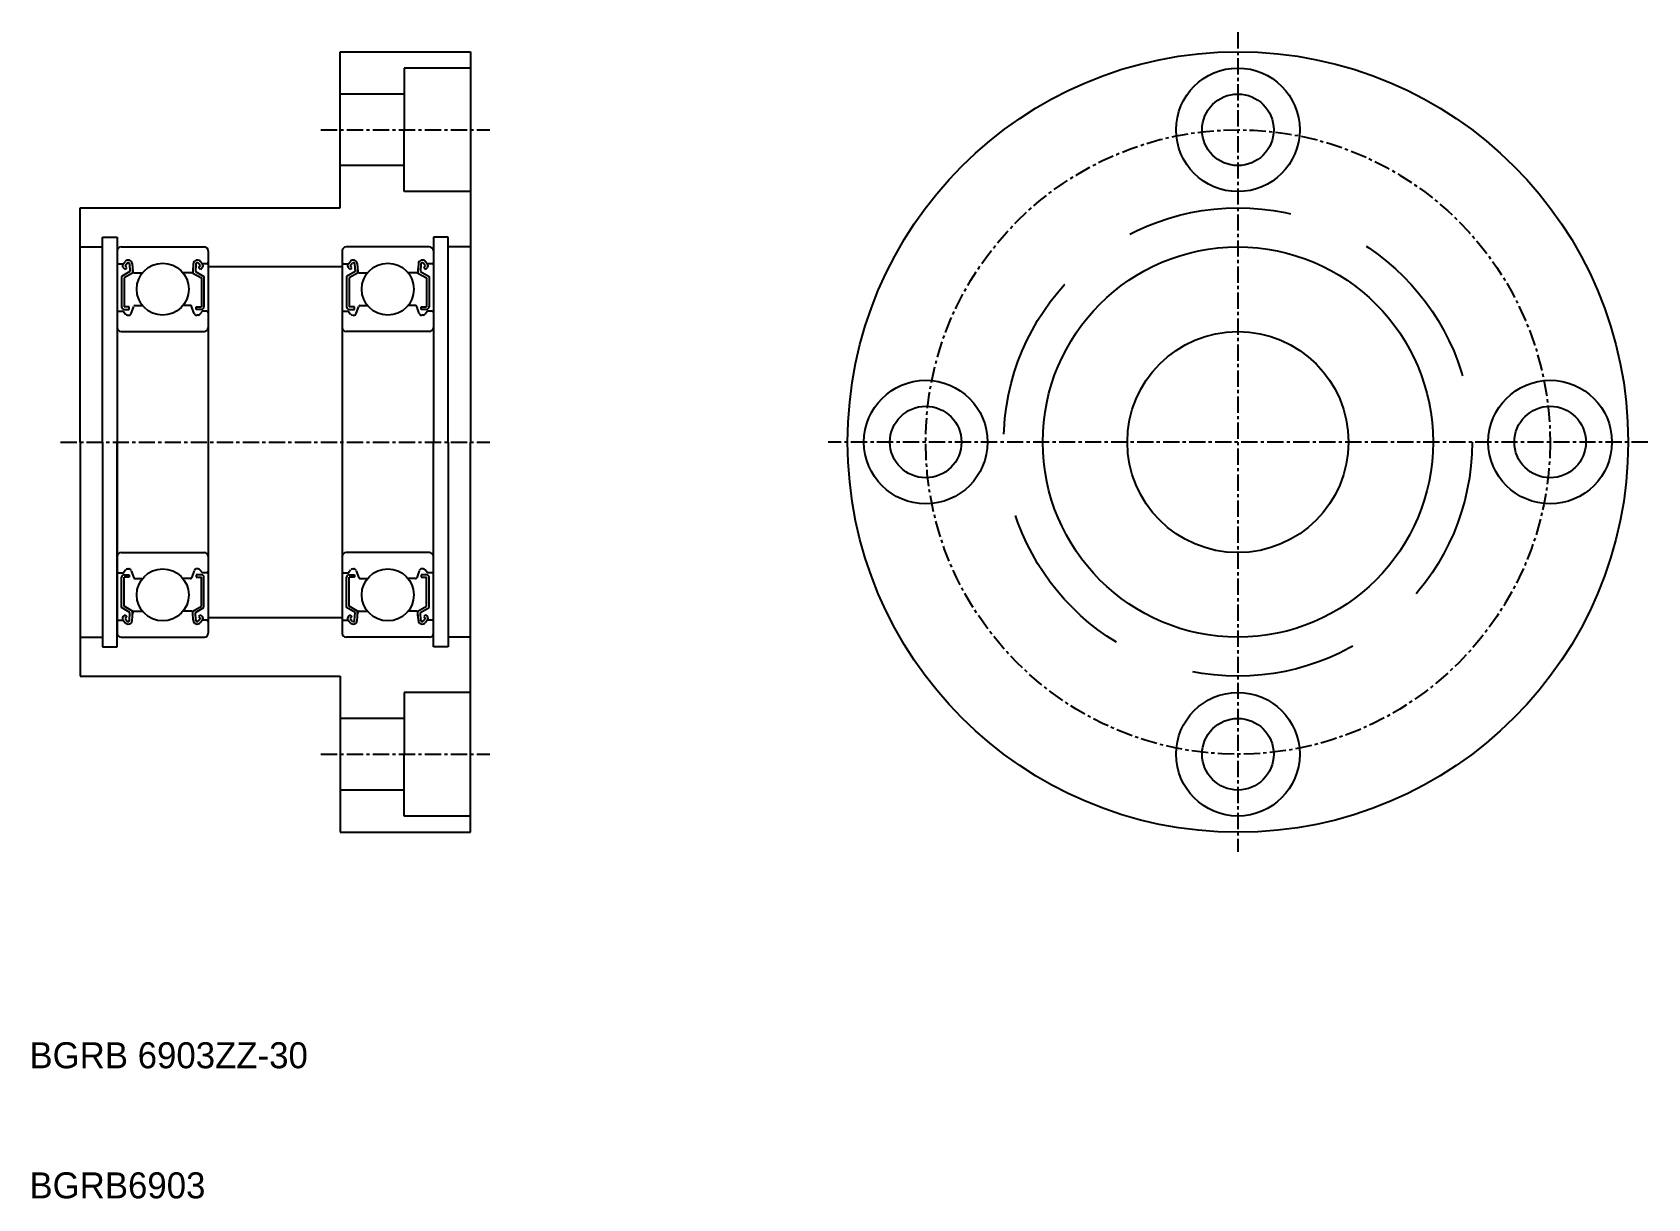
# Model space of a CAD drawing. Extents: x 55 to 180, y 66 to 156.
import ezdxf

# ---------------------------------------------------------------- set-up
doc = ezdxf.new("R2010")
doc.units = 0
doc.linetypes.add('CENTER', pattern=[2, 1.25, -0.25, 0.25, -0.25])
doc.linetypes.add('DASHED', pattern=[19.05, 12.7, -6.35])
doc.layers.get('0').update_dxf_attribs({"linetype": 'CONTINUOUS'})
doc.layers.add('CENTER', color=1, linetype='CENTER')

msp = doc.modelspace()

# ---------------------------------------------------------------- linework, layer by layer
for p, q in [((79.13, 154.05), (89.13, 154.05)), ((79.13, 142.05), (79.13, 154.05)), ((89.13, 154.05), (89.13, 124.05)), ((59.13, 124.05), (59.13, 142.05)), ((59.13, 142.05), (79.13, 142.05)), ((61.98, 138.75), (61.98, 109.35)), ((62.28, 139.05), (68.68, 139.05)), ((62.43, 137.73), (62.6, 137.94)), ((68.53, 137.73), (68.36, 137.94)), ((68.98, 138.75), (68.98, 109.35)), ((79.28, 138.75), (79.28, 109.35)), ((85.98, 139.05), (79.58, 139.05)), ((79.73, 137.73), (79.9, 137.94)), ((85.83, 137.73), (85.66, 137.94)), ((62.08, 137.75), (62.44, 137.75)), ((62.96, 137.15), (62.31, 136.77)), ((62.31, 136.77), (62.31, 134.45)), ((62.58, 137.32), (62.44, 137.46)), ((63.16, 137.03), (62.51, 136.66)), ((62.51, 136.66), (62.51, 134.45)), ((62.58, 137.6), (62.75, 137.81)), ((62.72, 137.46), (62.58, 137.6)), ((62.58, 137.32), (62.72, 137.46)), ((62.93, 137.75), (62.96, 137.15)), ((63.13, 137.77), (63.18, 137.14)), ((63.16, 137.39), (63.16, 137.03)), ((63.28, 137.05), (63.92, 137.05)), ((67.68, 137.05), (67.04, 137.05)), ((67.83, 137.77), (67.78, 137.14)), ((67.8, 137.39), (67.8, 137.03)), ((67.8, 137.03), (68.45, 136.66)), ((68.03, 137.75), (68, 137.15)), ((68, 137.15), (68.65, 136.77)), ((68.38, 137.6), (68.21, 137.81)), ((68.24, 137.46), (68.38, 137.6)), ((68.38, 137.32), (68.24, 137.46)), ((68.38, 137.32), (68.52, 137.46)), ((68.45, 136.66), (68.45, 134.45)), ((68.88, 137.75), (68.52, 137.75)), ((68.65, 136.77), (68.65, 134.45)), ((79.38, 137.75), (79.74, 137.75)), ((80.26, 137.15), (79.61, 136.77)), ((79.61, 136.77), (79.61, 134.45)), ((79.88, 137.32), (79.74, 137.46)), ((80.46, 137.03), (79.81, 136.66)), ((79.81, 136.66), (79.81, 134.45)), ((79.88, 137.6), (80.05, 137.81)), ((80.02, 137.46), (79.88, 137.6)), ((79.88, 137.32), (80.02, 137.46)), ((80.23, 137.75), (80.26, 137.15)), ((80.43, 137.77), (80.48, 137.14)), ((80.46, 137.39), (80.46, 137.03)), ((80.58, 137.05), (81.22, 137.05)), ((84.98, 137.05), (84.34, 137.05)), ((85.13, 137.77), (85.08, 137.14)), ((85.1, 137.39), (85.1, 137.03)), ((85.1, 137.03), (85.75, 136.66)), ((85.33, 137.75), (85.3, 137.15)), ((85.3, 137.15), (85.95, 136.77)), ((85.68, 137.6), (85.51, 137.81)), ((85.54, 137.46), (85.68, 137.6)), ((85.68, 137.32), (85.54, 137.46)), ((85.68, 137.32), (85.82, 137.46)), ((85.75, 136.66), (85.75, 134.45)), ((86.18, 137.75), (85.82, 137.75)), ((85.95, 136.77), (85.95, 134.45)), ((62.91, 134.45), (62.51, 134.45)), ((62.51, 134.25), (62.91, 134.25)), ((62.91, 134.25), (62.91, 134.45)), ((63.06, 133.93), (63.26, 134.48)), ((63.35, 134.55), (63.92, 134.55)), ((67.61, 134.55), (67.04, 134.55)), ((67.9, 133.93), (67.7, 134.48)), ((68.05, 134.25), (68.05, 134.45)), ((68.05, 134.45), (68.45, 134.45)), ((68.45, 134.25), (68.05, 134.25)), ((80.21, 134.45), (79.81, 134.45)), ((79.81, 134.25), (80.21, 134.25)), ((80.21, 134.25), (80.21, 134.45)), ((80.36, 133.93), (80.56, 134.48)), ((80.65, 134.55), (81.22, 134.55)), ((84.91, 134.55), (84.34, 134.55)), ((85.2, 133.93), (85, 134.48)), ((85.35, 134.45), (85.75, 134.45)), ((85.35, 134.25), (85.35, 134.45)), ((85.75, 134.25), (85.35, 134.25)), ((62.08, 134.1), (62.43, 134.1)), ((62.43, 134.1), (62.62, 133.87)), ((62.78, 133.8), (62.87, 133.8)), ((68.19, 133.8), (68.09, 133.8)), ((68.53, 134.1), (68.34, 133.87)), ((68.88, 134.1), (68.53, 134.1)), ((79.38, 134.1), (79.73, 134.1)), ((79.73, 134.1), (79.92, 133.87)), ((80.08, 133.8), (80.17, 133.8)), ((85.49, 133.8), (85.39, 133.8)), ((85.83, 134.1), (85.64, 133.87)), ((86.18, 134.1), (85.83, 134.1)), ((62.28, 132.55), (68.68, 132.55)), ((85.98, 132.55), (79.58, 132.55)), ((59.13, 124.05), (59.13, 106.05)), ((89.13, 94.05), (89.13, 124.05)), ((62.28, 115.55), (68.68, 115.55)), ((85.98, 115.55), (79.58, 115.55)), ((62.78, 114.3), (62.87, 114.3)), ((68.19, 114.3), (68.09, 114.3)), ((80.08, 114.3), (80.17, 114.3)), ((85.49, 114.3), (85.39, 114.3)), ((62.08, 114), (62.43, 114)), ((62.31, 111.32), (62.31, 113.65)), ((62.43, 114), (62.62, 114.22)), ((62.51, 113.85), (62.91, 113.85)), ((62.91, 113.65), (62.51, 113.65)), ((62.51, 111.44), (62.51, 113.65)), ((62.91, 113.85), (62.91, 113.65)), ((63.06, 114.16), (63.26, 113.61)), ((63.35, 113.55), (63.92, 113.55)), ((67.61, 113.55), (67.04, 113.55)), ((67.9, 114.16), (67.7, 113.61)), ((68.05, 113.85), (68.05, 113.65)), ((68.45, 113.85), (68.05, 113.85)), ((68.05, 113.65), (68.45, 113.65)), ((68.53, 114), (68.34, 114.22)), ((68.45, 111.44), (68.45, 113.65)), ((68.88, 114), (68.53, 114)), ((68.65, 111.32), (68.65, 113.65)), ((79.38, 114), (79.73, 114)), ((79.61, 111.32), (79.61, 113.65)), ((79.73, 114), (79.92, 114.22)), ((79.81, 113.85), (80.21, 113.85)), ((79.81, 111.44), (79.81, 113.65)), ((80.21, 113.65), (79.81, 113.65)), ((80.21, 113.85), (80.21, 113.65)), ((80.36, 114.16), (80.56, 113.61)), ((80.65, 113.55), (81.22, 113.55)), ((84.91, 113.55), (84.34, 113.55)), ((85.2, 114.16), (85, 113.61)), ((85.75, 113.85), (85.35, 113.85)), ((85.35, 113.85), (85.35, 113.65)), ((85.35, 113.65), (85.75, 113.65)), ((85.83, 114), (85.64, 114.22)), ((85.75, 111.44), (85.75, 113.65)), ((86.18, 114), (85.83, 114)), ((85.95, 111.32), (85.95, 113.65)), ((62.96, 110.94), (62.31, 111.32)), ((62.58, 110.77), (62.44, 110.63)), ((63.16, 111.06), (62.51, 111.44)), ((62.58, 110.77), (62.72, 110.63)), ((62.72, 110.63), (62.58, 110.49)), ((62.93, 110.34), (62.96, 110.94)), ((63.13, 110.32), (63.18, 110.95)), ((63.16, 110.7), (63.16, 111.06)), ((63.28, 111.05), (63.92, 111.05)), ((63.44, 111.05), (63.44, 111.05)), ((63.6, 111.05), (63.6, 111.05)), ((67.68, 111.05), (67.04, 111.05)), ((67.83, 110.32), (67.78, 110.95)), ((67.8, 111.06), (68.45, 111.44)), ((67.8, 110.7), (67.8, 111.06)), ((68, 110.94), (68.65, 111.32)), ((68.03, 110.34), (68, 110.94)), ((68.38, 110.77), (68.24, 110.63)), ((68.24, 110.63), (68.38, 110.49)), ((68.38, 110.77), (68.52, 110.63)), ((80.26, 110.94), (79.61, 111.32)), ((79.88, 110.77), (79.74, 110.63)), ((80.46, 111.06), (79.81, 111.44)), ((79.88, 110.77), (80.02, 110.63)), ((80.02, 110.63), (79.88, 110.49)), ((80.23, 110.34), (80.26, 110.94)), ((80.43, 110.32), (80.48, 110.95)), ((80.46, 110.7), (80.46, 111.06)), ((80.58, 111.05), (81.22, 111.05)), ((84.98, 111.05), (84.34, 111.05)), ((84.66, 111.05), (84.66, 111.05)), ((84.82, 111.05), (84.82, 111.05)), ((85.13, 110.32), (85.08, 110.95)), ((85.1, 111.06), (85.75, 111.44)), ((85.1, 110.7), (85.1, 111.06)), ((85.3, 110.94), (85.95, 111.32)), ((85.33, 110.34), (85.3, 110.94)), ((85.68, 110.77), (85.54, 110.63)), ((85.54, 110.63), (85.68, 110.49)), ((85.68, 110.77), (85.82, 110.63)), ((62.08, 110.35), (62.44, 110.35)), ((62.43, 110.36), (62.6, 110.15)), ((62.58, 110.49), (62.75, 110.29)), ((68.38, 110.49), (68.21, 110.29)), ((68.53, 110.36), (68.36, 110.15)), ((68.88, 110.35), (68.52, 110.35)), ((79.38, 110.35), (79.74, 110.35)), ((79.73, 110.36), (79.9, 110.15)), ((79.88, 110.49), (80.05, 110.29)), ((85.68, 110.49), (85.51, 110.29)), ((85.83, 110.36), (85.66, 110.15)), ((86.18, 110.35), (85.82, 110.35)), ((62.28, 109.05), (68.68, 109.05)), ((85.98, 109.05), (79.58, 109.05)), ((59.13, 106.05), (79.13, 106.05)), ((79.13, 106.05), (79.13, 94.05)), ((79.13, 94.05), (89.13, 94.05))]:
    msp.add_line(p, q)
at = {"color": 3, "linetype": 'DASHED'}
for p, q in [((89.13, 152.8), (84.03, 152.8)), ((84.03, 152.8), (84.03, 148.05)), ((84.03, 150.8), (79.13, 150.8)), ((84.03, 143.3), (84.03, 148.05)), ((84.03, 145.3), (79.13, 145.3)), ((89.13, 143.3), (84.03, 143.3)), ((89.13, 104.8), (84.03, 104.8)), ((84.03, 104.8), (84.03, 100.05)), ((84.03, 102.8), (79.13, 102.8)), ((84.03, 95.3), (84.03, 100.05)), ((84.03, 97.3), (79.13, 97.3)), ((89.13, 95.3), (84.03, 95.3))]:
    msp.add_line(p, q, dxfattribs=at)
at = {"color": 7, "linetype": 'CONTINUOUS'}
for p, q in [((60.84, 124.05), (60.84, 139.8)), ((60.84, 139.8), (61.98, 139.8)), ((61.98, 139.8), (61.98, 124.05)), ((86.28, 139.8), (86.28, 124.05)), ((87.42, 139.8), (86.28, 139.8)), ((87.42, 124.05), (87.42, 139.8)), ((59.13, 139.05), (60.84, 139.05)), ((89.13, 139.05), (87.42, 139.05)), ((68.98, 137.55), (79.28, 137.55)), ((60.84, 124.05), (60.84, 108.3)), ((61.98, 108.3), (61.98, 124.05)), ((86.28, 108.3), (86.28, 124.05)), ((87.42, 124.05), (87.42, 108.3)), ((68.98, 110.55), (79.28, 110.55)), ((59.13, 109.05), (60.84, 109.05)), ((60.84, 108.3), (61.98, 108.3)), ((87.42, 108.3), (86.28, 108.3)), ((89.13, 109.05), (87.42, 109.05))]:
    msp.add_line(p, q, dxfattribs=at)
for centre, radius in [((148.13, 124.05), 30), ((148.13, 148.05), 4.75), ((148.13, 148.05), 2.75), ((148.13, 124.05), 15), ((65.48, 135.8), 2), ((82.78, 135.8), 2), ((148.13, 124.05), 8.5), ((124.13, 124.05), 4.75), ((172.13, 124.05), 4.75), ((124.13, 124.05), 2.75), ((172.13, 124.05), 2.75), ((65.48, 112.3), 2), ((82.78, 112.3), 2), ((148.13, 100.05), 4.75), ((148.13, 100.05), 2.75)]:
    msp.add_circle(centre, radius)
at = {"color": 3, "linetype": 'DASHED'}
msp.add_circle((148.13, 124.05), 18, dxfattribs=at)
for centre, radius, start, end in [((62.28, 138.75), 0.3, 90, 180), ((62.08, 137.85), 0.1, 180, 270), ((62.83, 137.74), 0.3, 4.9347, 140.1381), ((62.83, 137.74), 0.1, 3.1015, 139.9514), ((68.13, 137.74), 0.3, 39.8619, 175.0653), ((68.13, 137.74), 0.1, 40.0486, 176.8985), ((68.68, 138.75), 0.3, 0, 90), ((68.88, 137.85), 0.1, 270, 0), ((79.58, 138.75), 0.3, 90, 180), ((79.38, 137.85), 0.1, 180, 270), ((80.13, 137.74), 0.3, 4.9347, 140.1381), ((80.13, 137.74), 0.1, 3.1015, 139.9514), ((85.43, 137.74), 0.3, 39.8619, 175.0653), ((85.43, 137.74), 0.1, 40.0486, 176.8985), ((85.98, 138.75), 0.3, 0, 90), ((86.18, 137.85), 0.1, 270, 0), ((62.58, 137.6), 0.2, 140.1381, 225), ((63.28, 137.15), 0.1, 184.9347, 269.9991), ((67.68, 137.15), 0.1, 270.0009, 355.0653), ((68.38, 137.6), 0.2, 315, 39.8619), ((79.88, 137.6), 0.2, 140.1381, 225), ((80.58, 137.15), 0.1, 184.9347, 269.9991), ((84.98, 137.15), 0.1, 270.0009, 355.0653), ((85.68, 137.6), 0.2, 315, 39.8619), ((62.51, 134.45), 0.2, 180, 270), ((63.35, 134.45), 0.1, 90, 159.9912), ((67.61, 134.45), 0.1, 20.0088, 90), ((68.45, 134.45), 0.2, 270, 0), ((79.81, 134.45), 0.2, 180, 270), ((80.65, 134.45), 0.1, 90, 159.9912), ((84.91, 134.45), 0.1, 20.0088, 90), ((85.75, 134.45), 0.2, 270, 0), ((62.08, 134), 0.1, 90, 180), ((62.78, 134), 0.2, 219.9774, 270), ((62.87, 134), 0.2, 270, 339.9912), ((68.09, 134), 0.2, 200.0088, 270), ((68.19, 134), 0.2, 270, 320.0226), ((68.88, 134), 0.1, 0, 90), ((79.38, 134), 0.1, 90, 180), ((80.08, 134), 0.2, 219.9774, 270), ((80.17, 134), 0.2, 270, 339.9912), ((85.39, 134), 0.2, 200.0088, 270), ((85.49, 134), 0.2, 270, 320.0226), ((86.18, 134), 0.1, 0, 90), ((62.28, 132.85), 0.3, 180, 270), ((68.68, 132.85), 0.3, 270, 0), ((79.58, 132.85), 0.3, 180, 270), ((85.98, 132.85), 0.3, 270, 0), ((62.28, 115.25), 0.3, 90, 180), ((68.68, 115.25), 0.3, 0, 90), ((79.58, 115.25), 0.3, 90, 180), ((85.98, 115.25), 0.3, 0, 90), ((62.78, 114.1), 0.2, 90, 140.0226), ((62.87, 114.1), 0.2, 20.0088, 90), ((68.09, 114.1), 0.2, 90, 159.9912), ((68.19, 114.1), 0.2, 39.9774, 90), ((80.08, 114.1), 0.2, 90, 140.0226), ((80.17, 114.1), 0.2, 20.0088, 90), ((85.39, 114.1), 0.2, 90, 159.9912), ((85.49, 114.1), 0.2, 39.9774, 90), ((62.08, 114.1), 0.1, 180, 270), ((62.51, 113.65), 0.2, 90, 180), ((63.35, 113.65), 0.1, 200.0088, 270), ((67.61, 113.65), 0.1, 270, 339.9912), ((68.45, 113.65), 0.2, 0, 90), ((68.88, 114.1), 0.1, 270, 0), ((79.38, 114.1), 0.1, 180, 270), ((79.81, 113.65), 0.2, 90, 180), ((80.65, 113.65), 0.1, 200.0088, 270), ((84.91, 113.65), 0.1, 270, 339.9912), ((85.75, 113.65), 0.2, 0, 90), ((86.18, 114.1), 0.1, 270, 0), ((62.58, 110.49), 0.2, 135, 219.8619), ((63.28, 110.95), 0.1, 90.0009, 175.0653), ((67.68, 110.95), 0.1, 4.9347, 89.9991), ((68.38, 110.49), 0.2, 320.1381, 45), ((79.88, 110.49), 0.2, 135, 219.8619), ((80.58, 110.95), 0.1, 90.0009, 175.0653), ((84.98, 110.95), 0.1, 4.9347, 89.9991), ((85.68, 110.49), 0.2, 320.1381, 45), ((62.08, 110.25), 0.1, 90, 180), ((62.28, 109.35), 0.3, 180, 270), ((62.83, 110.35), 0.3, 219.8619, 355.0653), ((62.83, 110.35), 0.1, 220.0486, 356.8985), ((68.13, 110.35), 0.3, 184.9347, 320.1381), ((68.13, 110.35), 0.1, 183.1015, 319.9514), ((68.68, 109.35), 0.3, 270, 0), ((68.88, 110.25), 0.1, 0, 90), ((79.38, 110.25), 0.1, 90, 180), ((79.58, 109.35), 0.3, 180, 270), ((80.13, 110.35), 0.3, 219.8619, 355.0653), ((80.13, 110.35), 0.1, 220.0486, 356.8985), ((85.43, 110.35), 0.3, 184.9347, 320.1381), ((85.43, 110.35), 0.1, 183.1015, 319.9514), ((85.98, 109.35), 0.3, 270, 0), ((86.18, 110.25), 0.1, 0, 90)]:
    msp.add_arc(centre, radius, start, end)
at = {"layer": 'CENTER'}
for p, q in [((148.13, 155.55), (148.13, 92.55)), ((77.63, 148.05), (90.63, 148.05)), ((57.63, 124.05), (90.63, 124.05)), ((179.63, 124.05), (116.63, 124.05)), ((77.63, 100.05), (90.63, 100.05))]:
    msp.add_line(p, q, dxfattribs=at)
msp.add_circle((148.13, 124.05), 24, dxfattribs=at)

# ---------------------------------------------------------------- texts
for s, p in [('BGRB 6903ZZ-30', (55.23, 75.91)), ('BGRB6903', (55.23, 65.91))]:
    msp.add_text(s, height=2).set_placement(p)

doc.saveas('drawing.dxf')
